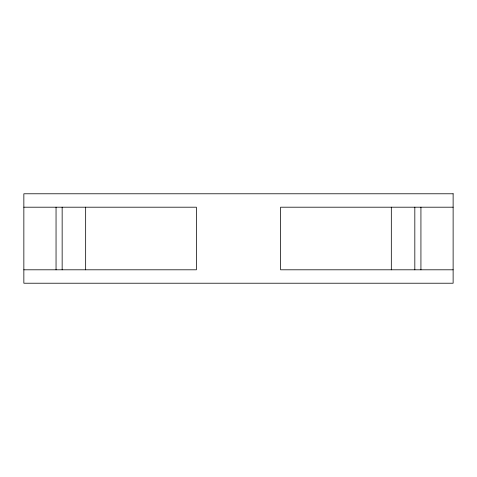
<?xml version="1.0" encoding="UTF-8"?>
<svg xmlns="http://www.w3.org/2000/svg" width="477" height="477" viewBox="0 0 477 477"><rect width="100%" height="100%" fill="white"/><g stroke="black" fill="none" stroke-linecap="round" stroke-linejoin="round"><path stroke-width="0.72" d="M23.85 207.197L196.369 207.197L196.369 269.803L23.85 269.803M453.126 207.197L280.607 207.197L280.607 269.803L453.126 269.803M420.929 207.197L420.929 269.803M414.823 207.197L414.823 269.803M391.319 207.197L391.319 269.803M85.657 207.197L85.657 269.803M62.153 207.197L62.153 269.803M56.047 207.197L56.047 269.803M453.15 193.781L23.85 193.781L23.85 283.219L453.126 283.219L453.126 193.781"/></g></svg>
